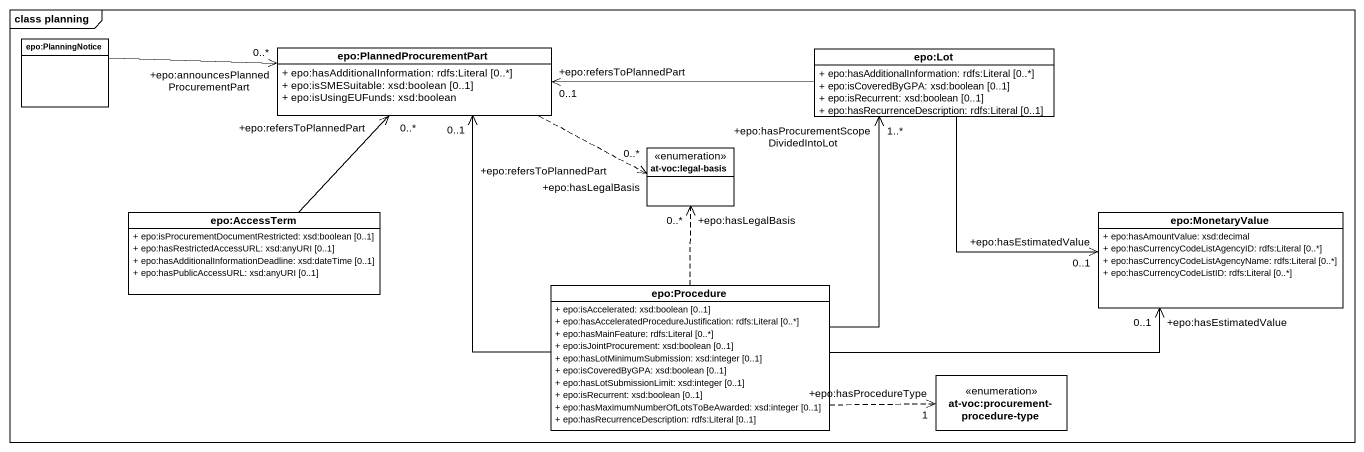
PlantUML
@startuml
mainframe class planning
hide circle
hide empty members
skinparam classAttributeIconSize 0
class "epo:PlanningNotice" as epo_PlanningNotice
class "epo:PlannedProcurementPart" as epo_PlannedProcurementPart {
  + epo:hasAdditionalInformation: rdfs:Literal [0..*]
  + epo:isSMESuitable: xsd:boolean [0..1]
  + epo:isUsingEUFunds: xsd:boolean
}
class "epo:Lot" as epo_Lot {
  + epo:hasAdditionalInformation: rdfs:Literal [0..*]
  + epo:isCoveredByGPA: xsd:boolean [0..1]
  + epo:isRecurrent: xsd:boolean [0..1]
  + epo:hasRecurrenceDescription: rdfs:Literal [0..1]
}
enum "at-voc:legal-basis" as at_voc_legal_basis
class "epo:AccessTerm" as epo_AccessTerm {
  + epo:isProcurementDocumentRestricted: xsd:boolean [0..1]
  + epo:hasRestrictedAccessURL: xsd:anyURI [0..1]
  + epo:hasAdditionalInformationDeadline: xsd:dateTime [0..1]
  + epo:hasPublicAccessURL: xsd:anyURI [0..1]
}
class "epo:MonetaryValue" as epo_MonetaryValue {
  + epo:hasAmountValue: xsd:decimal
  + epo:hasCurrencyCodeListAgencyID: rdfs:Literal [0..*]
  + epo:hasCurrencyCodeListAgencyName: rdfs:Literal [0..*]
  + epo:hasCurrencyCodeListID: rdfs:Literal [0..*]
}
class "epo:Procedure" as epo_Procedure {
  + epo:isAccelerated: xsd:boolean [0..1]
  + epo:hasAcceleratedProcedureJustification: rdfs:Literal [0..*]
  + epo:hasMainFeature: rdfs:Literal [0..*]
  + epo:isJointProcurement: xsd:boolean [0..1]
  + epo:hasLotMinimumSubmission: xsd:integer [0..1]
  + epo:isCoveredByGPA: xsd:boolean [0..1]
  + epo:hasLotSubmissionLimit: xsd:integer [0..1]
  + epo:isRecurrent: xsd:boolean [0..1]
  + epo:hasMaximumNumberOfLotsToBeAwarded: xsd:integer [0..1]
  + epo:hasRecurrenceDescription: rdfs:Literal [0..1]
}
enum "at-voc:procurement-procedure-type" as at_voc_procurement
epo_PlanningNotice -right-> "+epo:announcesPlannedProcurementPart\n0..*" epo_PlannedProcurementPart
epo_PlannedProcurementPart .right.> "+epo:hasLegalBasis\n0..*" at_voc_legal_basis
epo_Lot -left-> "+epo:refersToPlannedPart\n0..1" epo_PlannedProcurementPart
epo_Lot --> "+epo:hasEstimatedValue\n0..1" epo_MonetaryValue
epo_AccessTerm -up-> "+epo:refersToPlannedPart\n0..*" epo_PlannedProcurementPart
epo_Procedure -up-> "+epo:refersToPlannedPart\n0..1" epo_PlannedProcurementPart
epo_Procedure -up-> "+epo:hasProcurementScopeDividedIntoLot\n1..*" epo_Lot
epo_Procedure .up.> "+epo:hasLegalBasis\n0..*" at_voc_legal_basis
epo_Procedure -right-> "+epo:hasEstimatedValue\n0..1" epo_MonetaryValue
epo_Procedure .right.> "+epo:hasProcedureType\n1" at_voc_procurement
@enduml
